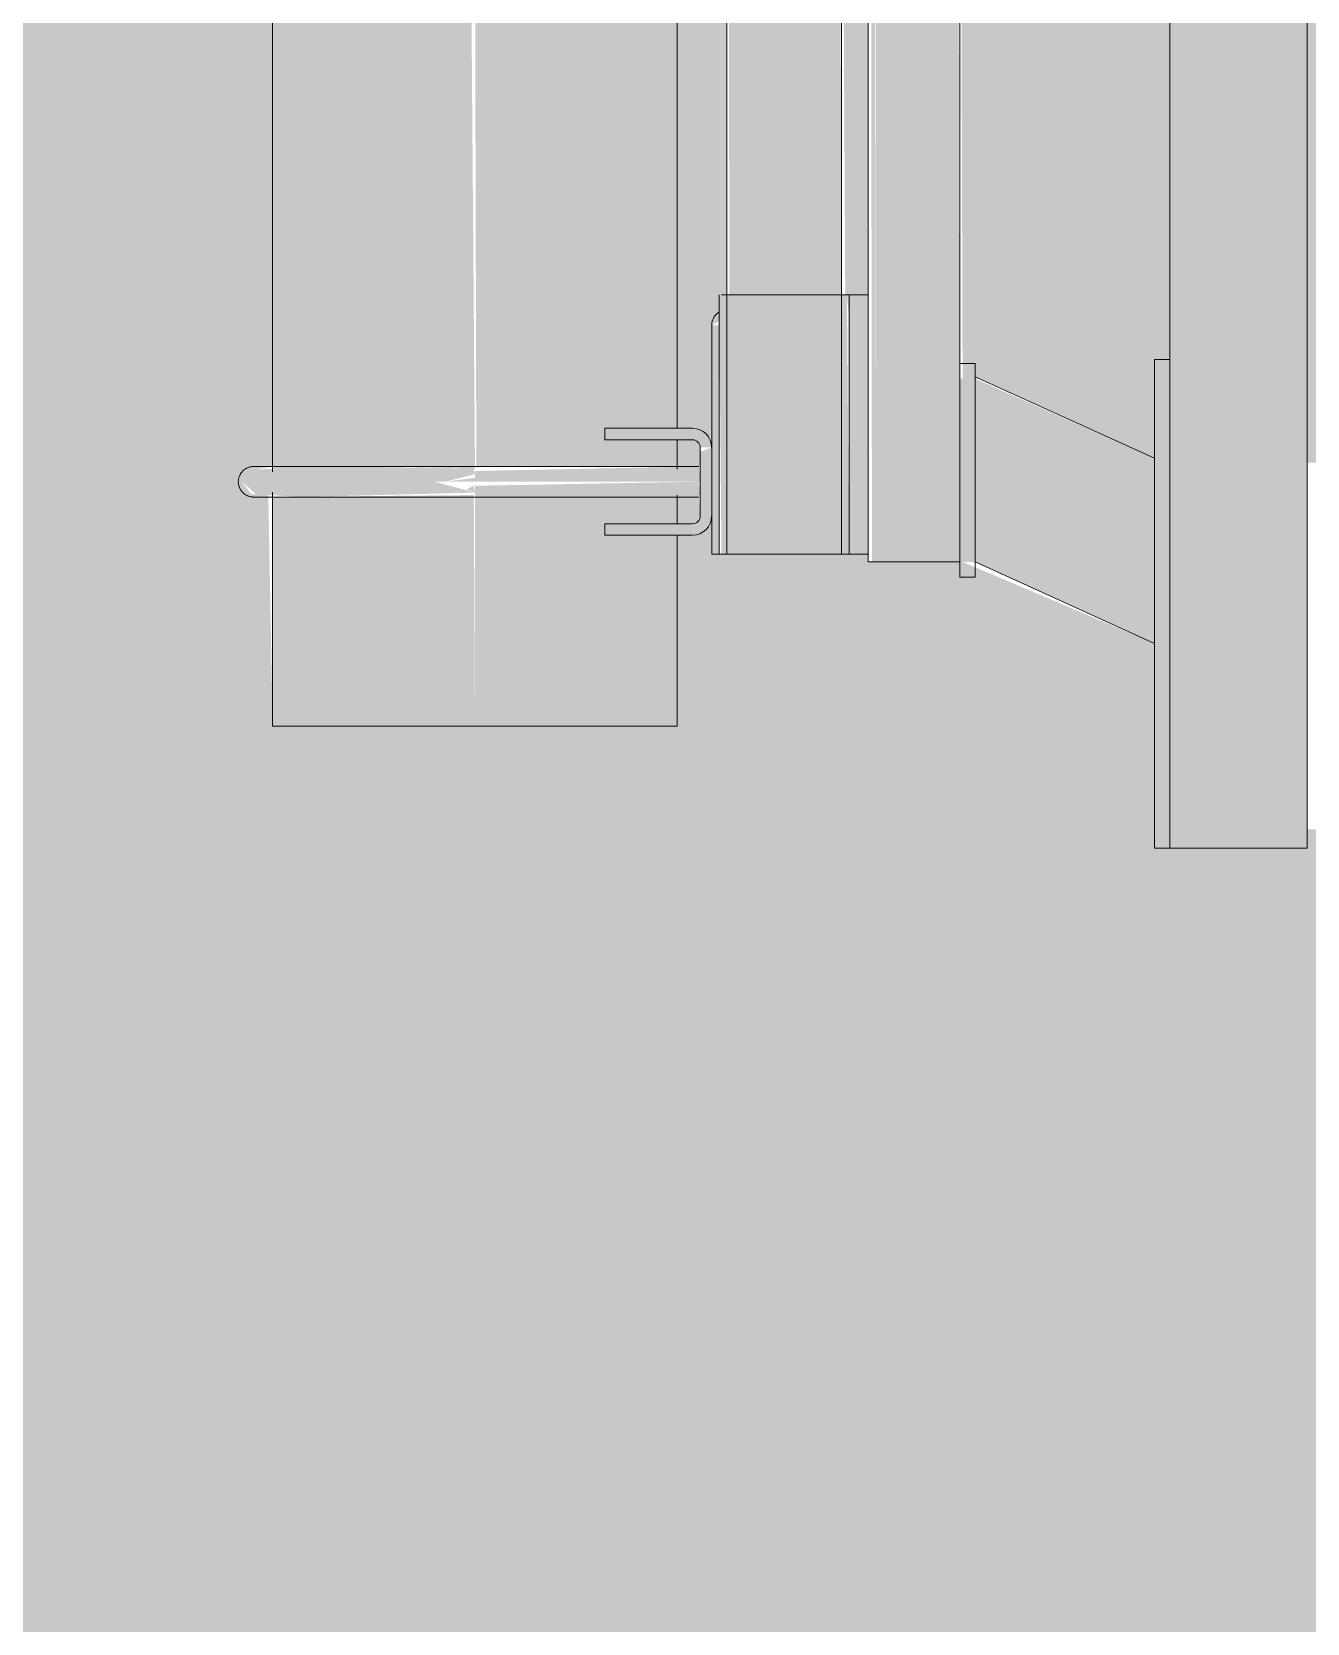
# Model space of a CAD drawing. Header units: inches. Extents: x -55396 to -733, y -290 to 853.
# Drawn here: x -25826.27 to -25805.39, y 101.31 to 127.37 of the extents above; entities that cross this region are included whole.
import ezdxf

# ---------------------------------------------------------------- set-up
doc = ezdxf.new("R2010")
doc.units = ezdxf.units.IN
doc.header["$MEASUREMENT"] = 0
doc.layers.add('I-WALL', color=2, linetype='Continuous', lineweight=9)
doc.layers.add('Q-SPCQ', color=91, linetype='Continuous', lineweight=9)

# ---------------------------------------------------------------- blocks, each defined once
blk = doc.blocks.new('Basketball_Backstop-Performance_Sports_Systems-3103-Ceiling_Hung - 27_-0_ to 27_-11 7_8_-V29-Section 13')
at = {"layer": 'Q-SPCQ'}
h = blk.add_hatch(color=256, dxfattribs=at)
h.paths.add_polyline_path([(-25819.801, 116), (-25819.015, 116), (-25819.035, 119.783), (-25822.328, 119.75), (-25822.328, 116), (-25819.873, 116)], flags=0)
h.paths.add_polyline_path([(-25819.015, 120.217), (-25819.081, 128.75), (-25822.328, 128.75), (-25822.319, 128.312), (-25821.64, 128.312), (-25821.64, 128.125), (-25822.328, 128.125), (-25822.325, 120.204), (-25821.34, 120.233), (-25820.11, 120.242), (-25819.037, 120.217)], flags=0)
h.paths.add_polyline_path([(-25819.505, 120), (-25819.015, 120.125), (-25819.037, 120.207), (-25819.359, 120.065)], flags=0)
h.paths.add_polyline_path([(-25819.015, 119.823), (-25819.036, 119.938), (-25819.159, 119.875), (-25819.035, 119.83)], flags=0)
h.paths.add_polyline_path([(-25819.015, 129.25), (-25819.015, 135.471), (-25822.328, 135.438), (-25822.318, 129.875), (-25821.64, 129.875), (-25821.64, 129.687), (-25822.328, 129.687), (-25822.319, 129.25), (-25819.084, 129.25)], flags=0)
h.paths.add_polyline_path([(-25819.015, 135.904), (-25819.015, 152.543), (-25819.801, 152.543), (-25820.11, 161.788), (-25820.892, 161.753), (-25822.328, 161.75), (-25822.314, 135.891), (-25821.275, 135.925), (-25820.11, 135.929), (-25819.118, 135.906)], flags=0)
h.paths.add_polyline_path([(-25819.505, 135.687), (-25819.015, 135.812), (-25819.015, 135.904), (-25819.359, 135.752)], flags=0)
h.paths.add_polyline_path([(-25819.015, 135.511), (-25819.015, 135.623), (-25819.326, 135.623), (-25819.117, 135.547)], flags=0)
h.paths.add_polyline_path([(-25821.971, 162.187), (-25820.078, 162.248), (-25821.884, 224.125), (-25822.328, 224.125), (-25822.296, 162.203), (-25822.097, 162.193)], flags=0)
h.paths.add_polyline_path([(-25819.015, 187.186), (-25819.015, 224.75), (-25820.088, 224.75), (-25819.202, 193.73)], flags=0)
h.paths.add_polyline_path([(-25821.851, 224.312), (-25821.884, 224.75), (-25822.328, 224.75), (-25822.254, 224.312), (-25821.884, 224.312)], flags=0)
h.paths.add_polyline_path([(-25822.215, 225.25), (-25821.877, 225.25), (-25821.973, 225.687), (-25822.328, 225.687), (-25822.253, 225.25)], flags=0)
h.paths.add_polyline_path([(-25820.102, 225.25), (-25819.015, 225.25), (-25819.015, 281.375), (-25821.149, 281.375), (-25821.149, 280.937), (-25821.579, 280.918), (-25821.573, 276.734), (-25820.138, 226.49)], flags=0)
h.paths.add_polyline_path([(-25821.995, 225.875), (-25821.895, 225.875), (-25822.328, 241.022), (-25822.253, 225.875), (-25822.215, 225.875)], flags=0)
h = blk.add_hatch(color=256, dxfattribs=at)
h.paths.add_polyline_path([(-25816.147, 116), (-25815.703, 116), (-25815.703, 119.125), (-25816.39, 119.125), (-25816.39, 119.312), (-25815.703, 119.312), (-25815.703, 119.75), (-25819.015, 119.75), (-25819.015, 116), (-25816.39, 116)], flags=0)
h.paths.add_polyline_path([(-25816.138, 120.25), (-25815.703, 120.25), (-25815.703, 120.687), (-25816.39, 120.687), (-25816.39, 120.875), (-25815.703, 120.875), (-25815.703, 128.788), (-25817.107, 128.752), (-25819.015, 128.75), (-25818.993, 120.25), (-25816.147, 120.25)], flags=0)
h.paths.add_polyline_path([(-25819.015, 129.217), (-25816.524, 129.221), (-25815.703, 129.208), (-25815.703, 134.812), (-25816.39, 134.812), (-25816.39, 135), (-25815.703, 135), (-25815.703, 135.437), (-25819.015, 135.437), (-25819.015, 129.241)], flags=0)
h.paths.add_polyline_path([(-25818.525, 129), (-25819.015, 129.125), (-25818.948, 129.056)], flags=0)
h.paths.add_polyline_path([(-25819.015, 128.823), (-25818.525, 129), (-25819.015, 128.875)], flags=0)
h.paths.add_polyline_path([(-25816.39, 135.937), (-25815.703, 135.937), (-25815.703, 136.375), (-25816.39, 136.375), (-25816.39, 136.562), (-25815.703, 136.562), (-25815.785, 161.125), (-25816.39, 161.125), (-25816.39, 161.312), (-25815.703, 161.312), (-25815.784, 161.75), (-25818.289, 161.75), (-25818.282, 159.551), (-25818.307, 152.543), (-25819.015, 152.543), (-25819.015, 135.937), (-25816.609, 135.937)], flags=0)
h.paths.add_polyline_path([(-25816.147, 162.25), (-25815.703, 162.25), (-25815.784, 162.687), (-25816.39, 162.687), (-25816.39, 162.875), (-25815.703, 162.875), (-25815.741, 224.784), (-25817.107, 224.752), (-25819.015, 224.75), (-25819.015, 187.186), (-25818.282, 162.25), (-25816.39, 162.25)], flags=0)
h.paths.add_polyline_path([(-25819.015, 225.217), (-25816.325, 225.206), (-25815.703, 225.208), (-25815.703, 281.375), (-25819.015, 281.375), (-25819.015, 225.241)], flags=0)
h.paths.add_polyline_path([(-25818.525, 225), (-25819.015, 225.125), (-25819.015, 225.065)], flags=0)
h.paths.add_polyline_path([(-25819.015, 224.823), (-25818.525, 225), (-25819.015, 224.875)], flags=0)
h = blk.add_hatch(color=256, dxfattribs=at)
h.paths.add_polyline_path([(-25813.953, 123.063), (-25813.953, 147.188), (-25814.89, 147.188), (-25814.85, 123.063), (-25813.975, 123.063)], flags=0)
h.paths.add_polyline_path([(-25814.858, 164.313), (-25814.89, 164.313), (-25814.877, 161.993)], flags=0)
h.paths.add_polyline_path([(-25813.953, 160.188), (-25813.953, 164.313), (-25814.858, 164.313), (-25814.858, 160.188), (-25814.173, 160.188)], flags=0)
h = blk.add_hatch(color=256, dxfattribs=at)
h.paths.add_polyline_path([(-25813.93, 123.063), (-25813.015, 123.063), (-25813.082, 147.188), (-25813.953, 147.188), (-25813.953, 123.063)], flags=0)
h.paths.add_polyline_path([(-25813.953, 160.188), (-25813.015, 160.188), (-25813.047, 164.313), (-25813.953, 164.313), (-25813.953, 160.772)], flags=0)
for points in [[(-25812.453, 118.688), (-25812.515, 160.188), (-25812.578, 160.188), (-25812.515, 118.688), (-25812.485, 118.688)], [(-25811.203, 118.688), (-25811.203, 154.313), (-25812.39, 154.313), (-25812.39, 154.563), (-25811.203, 154.563), (-25811.203, 160.188), (-25812.453, 160.188), (-25812.453, 118.688)], [(-25807.64, 114), (-25805.39, 114), (-25805.39, 156), (-25807.64, 156), (-25807.64, 115.608)], [(-25813.953, 118.813), (-25813.953, 123.063), (-25814.979, 123.063), (-25815.015, 122.563), (-25814.979, 118.813), (-25814.228, 118.813)], [(-25813.678, 118.813), (-25812.89, 118.813), (-25812.926, 123.063), (-25813.953, 123.063), (-25813.953, 118.813)], [(-25812.89, 118.813), (-25812.578, 118.813), (-25812.578, 123.063), (-25812.89, 123.063), (-25812.89, 120.49)], [(-25815.015, 118.813), (-25815.015, 122.563), (-25815.14, 122.563), (-25815.14, 118.813)], [(-25807.64, 114), (-25807.64, 122), (-25807.89, 122), (-25807.89, 114)], [(-25811.032, 118.688), (-25810.828, 118.688), (-25810.828, 121.688), (-25811.078, 121.688), (-25811.078, 118.688)], [(-25807.89, 117.353), (-25807.89, 120.384), (-25810.828, 121.688), (-25810.828, 118.688)], [(-25815.328, 120), (-25815.352, 120.25), (-25819.015, 120.177), (-25819.015, 120), (-25815.352, 120)], [(-25821.886, 119.75), (-25819.015, 119.823), (-25819.672, 120), (-25822.831, 120), (-25822.601, 119.797), (-25821.939, 119.755)], [(-25815.352, 119.75), (-25815.328, 119.823), (-25815.352, 120), (-25819.015, 119.935), (-25819.015, 119.75)]]:
    blk.add_hatch(color=256, dxfattribs=at).paths.add_polyline_path(points, flags=0)
h = blk.add_hatch(color=256, dxfattribs=at)
h.paths.add_polyline_path([(-25811.203, 118.688), (-25811.078, 118.688), (-25811.144, 154.313), (-25811.203, 154.313), (-25811.203, 120.49)], flags=0)
h.paths.add_polyline_path([(-25811.203, 154.563), (-25811.078, 154.563), (-25811.14, 160.188), (-25811.203, 160.188), (-25811.203, 154.669)], flags=0)
h = blk.add_hatch(color=256, dxfattribs=at)
h.paths.add_polyline_path([(-25815.453, 119.125), (-25815.453, 119.312), (-25816.39, 119.312), (-25816.39, 119.125)], flags=0)
h.paths.add_polyline_path([(-25815.328, 119.437), (-25815.14, 119.437), (-25815.14, 120.562), (-25815.328, 120.49)], flags=0)
h.paths.add_polyline_path([(-25815.453, 120.687), (-25815.453, 120.875), (-25816.39, 120.875), (-25816.39, 120.687)], flags=0)
h = blk.add_hatch(color=256, dxfattribs=at)
h.paths.add_polyline_path([(-25819.015, 120), (-25819.015, 120.065), (-25819.505, 120)], flags=0)
h.paths.add_polyline_path([(-25819.505, 120), (-25819.015, 120.217), (-25821.123, 120.248), (-25822.678, 120.2), (-25822.831, 120), (-25819.672, 120)], flags=0)
for p, q in [((-25814.89, 164.313), (-25814.89, 118.813)), ((-25812.578, 160.188), (-25812.578, 123.063)), ((-25807.64, 114), (-25807.64, 156)), ((-25805.39, 156), (-25805.39, 114)), ((-25811.078, 118.688), (-25811.078, 154.313)), ((-25813.015, 118.813), (-25813.015, 147.188)), ((-25815.703, 120.875), (-25815.703, 128.828)), ((-25822.328, 128.125), (-25822.328, 120.161)), ((-25815.015, 123.063), (-25815.015, 118.813)), ((-25815.015, 123.063), (-25815.015, 122.779)), ((-25814.979, 123.063), (-25813.953, 123.063)), ((-25814.979, 123.063), (-25814.979, 123.063)), ((-25813.953, 123.063), (-25812.89, 123.063)), ((-25812.89, 123.063), (-25812.578, 123.063)), ((-25812.89, 123.063), (-25812.89, 118.813)), ((-25812.578, 123.063), (-25812.578, 118.813)), ((-25815.015, 122.563), (-25815.015, 122.779)), ((-25815.015, 122.779), (-25815.015, 122.563)), ((-25815.14, 122.563), (-25815.14, 118.813)), ((-25815.015, 118.813), (-25815.015, 122.563)), ((-25810.828, 121.938), (-25811.078, 121.938)), ((-25810.828, 121.938), (-25810.828, 121.688)), ((-25810.828, 121.752), (-25810.828, 121.938)), ((-25807.89, 114), (-25807.89, 122)), ((-25807.64, 122), (-25807.89, 122)), ((-25807.64, 122), (-25807.64, 114)), ((-25807.89, 120.384), (-25810.828, 121.719)), ((-25810.828, 121.688), (-25810.828, 118.688)), ((-25816.89, 120.875), (-25816.89, 120.687)), ((-25816.775, 120.875), (-25816.89, 120.875)), ((-25816.89, 120.875), (-25816.39, 120.875)), ((-25816.89, 120.875), (-25816.89, 120.687)), ((-25816.39, 120.687), (-25816.89, 120.687)), ((-25816.89, 120.687), (-25816.775, 120.687)), ((-25816.383, 120.875), (-25816.504, 120.875)), ((-25816.504, 120.687), (-25816.383, 120.687)), ((-25815.453, 120.875), (-25816.39, 120.875)), ((-25816.39, 120.687), (-25815.453, 120.687)), ((-25815.703, 120.204), (-25815.703, 120.687)), ((-25815.328, 120.562), (-25815.328, 119.437)), ((-25815.352, 120.25), (-25819.015, 120.25)), ((-25822.328, 119.828), (-25822.328, 116)), ((-25819.015, 119.75), (-25815.352, 119.75)), ((-25815.703, 119.312), (-25815.703, 119.783)), ((-25816.89, 119.312), (-25816.89, 119.125)), ((-25816.775, 119.312), (-25816.89, 119.312)), ((-25816.89, 119.312), (-25816.39, 119.312)), ((-25816.89, 119.312), (-25816.89, 119.125)), ((-25816.39, 119.125), (-25816.89, 119.125)), ((-25816.89, 119.125), (-25816.775, 119.125)), ((-25816.383, 119.312), (-25816.504, 119.312)), ((-25816.504, 119.125), (-25816.383, 119.125)), ((-25816.39, 119.312), (-25815.453, 119.312)), ((-25815.453, 119.125), (-25816.39, 119.125)), ((-25815.703, 116), (-25815.703, 119.125)), ((-25815.14, 118.813), (-25815.015, 118.813)), ((-25813.953, 118.813), (-25815.015, 118.813)), ((-25812.89, 118.813), (-25813.953, 118.813)), ((-25812.578, 118.813), (-25812.89, 118.813)), ((-25812.578, 118.813), (-25812.578, 118.688)), ((-25812.453, 118.688), (-25812.578, 118.688)), ((-25811.203, 118.688), (-25812.453, 118.688)), ((-25811.078, 118.688), (-25811.203, 118.688)), ((-25811.078, 118.688), (-25811.078, 118.438)), ((-25811.078, 118.438), (-25811.078, 118.688)), ((-25810.828, 118.688), (-25807.89, 117.353)), ((-25810.828, 118.688), (-25810.828, 118.438)), ((-25810.828, 118.438), (-25810.828, 118.688)), ((-25811.078, 118.438), (-25810.828, 118.438)), ((-25819.015, 116), (-25822.328, 116)), ((-25815.703, 116), (-25819.015, 116)), ((-25807.89, 114), (-25807.64, 114)), ((-25805.39, 114), (-25807.64, 114))]:
    blk.add_line(p, q, dxfattribs=at)
at = {"layer": 'Q-SPCQ', "flags": 128}
for points in [[(-25822.89, 120), (-25822.89, 120.01), (-25822.889, 120.02), (-25822.888, 120.03), (-25822.887, 120.04), (-25822.885, 120.05), (-25822.883, 120.059), (-25822.88, 120.069), (-25822.878, 120.079), (-25822.874, 120.088), (-25822.87, 120.097), (-25822.866, 120.106), (-25822.862, 120.115), (-25822.857, 120.124), (-25822.852, 120.133), (-25822.847, 120.141), (-25822.841, 120.149), (-25822.835, 120.157), (-25822.828, 120.165), (-25822.821, 120.172), (-25822.814, 120.179), (-25822.807, 120.186), (-25822.8, 120.193), (-25822.792, 120.199), (-25822.784, 120.205), (-25822.775, 120.21), (-25822.767, 120.216), (-25822.758, 120.22), (-25822.749, 120.225), (-25822.74, 120.229), (-25822.731, 120.233), (-25822.721, 120.236), (-25822.712, 120.24), (-25822.702, 120.242), (-25822.693, 120.244), (-25822.683, 120.246), (-25822.673, 120.248), (-25822.663, 120.249), (-25822.653, 120.25), (-25822.643, 120.25), (-25822.64, 120.25)], [(-25819.015, 120.25), (-25819.16, 120.25), (-25819.305, 120.25), (-25819.449, 120.25), (-25819.593, 120.25), (-25819.735, 120.25), (-25819.877, 120.25), (-25820.017, 120.25), (-25820.156, 120.25), (-25820.292, 120.25), (-25820.427, 120.25), (-25820.559, 120.25), (-25820.689, 120.25), (-25820.816, 120.25), (-25820.941, 120.25), (-25821.062, 120.25), (-25821.18, 120.25), (-25821.295, 120.25), (-25821.405, 120.25), (-25821.513, 120.25), (-25821.616, 120.25), (-25821.715, 120.25), (-25821.809, 120.25), (-25821.899, 120.25), (-25821.985, 120.25), (-25822.066, 120.25), (-25822.141, 120.25), (-25822.212, 120.25), (-25822.278, 120.25), (-25822.339, 120.25), (-25822.394, 120.25), (-25822.444, 120.25), (-25822.488, 120.25), (-25822.527, 120.25), (-25822.56, 120.25), (-25822.587, 120.25), (-25822.609, 120.25), (-25822.625, 120.25), (-25822.636, 120.25), (-25822.64, 120.25), (-25822.64, 120.25)], [(-25822.64, 120.25), (-25822.637, 120.25), (-25822.629, 120.25), (-25822.614, 120.25), (-25822.594, 120.25), (-25822.568, 120.25), (-25822.536, 120.25), (-25822.499, 120.25), (-25822.456, 120.25), (-25822.408, 120.25), (-25822.354, 120.25)], [(-25822.64, 119.75), (-25822.65, 119.75), (-25822.66, 119.751), (-25822.67, 119.752), (-25822.68, 119.753), (-25822.69, 119.755), (-25822.7, 119.757), (-25822.709, 119.76), (-25822.719, 119.763), (-25822.728, 119.766), (-25822.738, 119.77), (-25822.747, 119.774), (-25822.756, 119.778), (-25822.764, 119.783), (-25822.773, 119.788), (-25822.781, 119.794), (-25822.79, 119.799), (-25822.797, 119.806), (-25822.805, 119.812), (-25822.812, 119.819), (-25822.82, 119.826), (-25822.826, 119.833), (-25822.833, 119.841), (-25822.839, 119.849), (-25822.845, 119.857), (-25822.851, 119.865), (-25822.856, 119.873), (-25822.861, 119.882), (-25822.865, 119.891), (-25822.869, 119.9), (-25822.873, 119.909), (-25822.877, 119.919), (-25822.88, 119.928), (-25822.882, 119.938), (-25822.885, 119.948), (-25822.887, 119.958), (-25822.888, 119.967), (-25822.889, 119.977), (-25822.89, 119.987), (-25822.89, 119.997), (-25822.89, 120)], [(-25822.339, 119.75), (-25822.394, 119.75), (-25822.444, 119.75), (-25822.488, 119.75), (-25822.527, 119.75), (-25822.56, 119.75), (-25822.587, 119.75), (-25822.609, 119.75), (-25822.625, 119.75), (-25822.636, 119.75), (-25822.64, 119.75), (-25822.64, 119.75)], [(-25822.64, 119.75), (-25822.637, 119.75), (-25822.629, 119.75), (-25822.614, 119.75), (-25822.594, 119.75), (-25822.568, 119.75), (-25822.536, 119.75), (-25822.499, 119.75), (-25822.456, 119.75), (-25822.408, 119.75), (-25822.354, 119.75), (-25822.295, 119.75), (-25822.231, 119.75), (-25822.161, 119.75), (-25822.087, 119.75), (-25822.007, 119.75), (-25821.923, 119.75), (-25821.834, 119.75), (-25821.741, 119.75), (-25821.643, 119.75), (-25821.541, 119.75), (-25821.435, 119.75), (-25821.325, 119.75), (-25821.211, 119.75), (-25821.094, 119.75), (-25820.974, 119.75), (-25820.85, 119.75), (-25820.724, 119.75), (-25820.595, 119.75), (-25820.463, 119.75), (-25820.329, 119.75), (-25820.193, 119.75), (-25820.055, 119.75), (-25819.915, 119.75), (-25819.774, 119.75), (-25819.631, 119.75), (-25819.488, 119.75), (-25819.344, 119.75), (-25819.199, 119.75), (-25819.054, 119.75), (-25819.015, 119.75)]]:
    blk.add_lwpolyline(points, dxfattribs=at)
at = {"layer": 'Q-SPCQ'}
for centre, radius, start, end in [((-25814.89, 122.563), 0.25, 120, 180), ((-25815.453, 120.562), 0.312, 0, 90), ((-25815.453, 120.562), 0.125, 0, 90), ((-25815.453, 119.437), 0.312, 270, 0), ((-25815.453, 119.437), 0.125, 270, 0)]:
    blk.add_arc(centre, radius, start, end, dxfattribs=at)

msp = doc.modelspace()

# ---------------------------------------------------------------- hatches: boundary and pattern name
at = {"layer": 'I-WALL'}
h = msp.add_hatch(color=256, dxfattribs=at)
h.paths.add_polyline_path([(-25862.216, 1), (-25850.015, 1), (-25850.015, 36), (-25797.89, 36), (-25797.89, 86), (-25761.89, 86), (-25761.89, 36), (-25742.015, 36), (-25742.015, 144.688), (-25805.39, 144.688), (-25805.39, 120.312), (-25780.838, 120.258), (-25780.64, 120), (-25780.953, 119.705), (-25781.186, 119.581), (-25783.039, 116.41), (-25784.007, 114.949), (-25785.296, 113.253), (-25785.91, 109.563), (-25786.203, 107.316), (-25786.348, 104.503), (-25786.388, 101.312), (-25794.204, 101.312), (-25794.223, 106.007), (-25794.505, 108.856), (-25795.313, 113.294), (-25795.765, 113.999), (-25797.117, 115.831), (-25798.745, 118.505), (-25799.408, 119.696), (-25799.692, 119.742), (-25799.832, 119.812), (-25800.14, 119.812), (-25800.14, 117.812), (-25803.64, 114.312), (-25805.39, 114.312), (-25805.39, 114), (-25807.89, 114), (-25807.89, 117.353), (-25811.032, 118.688), (-25812.578, 118.688), (-25812.578, 118.813), (-25815.14, 118.813), (-25815.14, 119.437), (-25815.328, 119.437), (-25815.352, 119.75), (-25815.703, 119.75), (-25815.703, 119.312), (-25815.453, 119.312), (-25815.453, 119.125), (-25815.703, 119.125), (-25815.703, 116), (-25822.328, 116), (-25822.399, 119.794), (-25822.678, 119.799), (-25822.831, 120), (-25822.601, 120.202), (-25822.328, 120.25), (-25822.328, 128.125), (-25822.578, 128.125), (-25822.578, 128.312), (-25822.328, 128.312), (-25822.328, 128.75), (-25822.703, 128.75), (-25822.703, 128.437), (-25822.89, 128.437), (-25822.89, 128), (-25826.328, 128), (-25826.328, 130.75), (-25826.453, 130.75), (-25826.535, 135.625), (-25828.522, 135.618), (-25828.968, 135.46), (-25833.775, 144.688), (-25863.015, 144.688), (-25863.015, 1)], flags=0)
h.paths.add_polyline_path([(-25815.703, 120.25), (-25815.328, 120.25), (-25815.328, 120.562), (-25815.14, 120.562), (-25815.14, 122.563), (-25815.01, 122.634), (-25814.919, 123.063), (-25814.89, 123.063), (-25814.89, 134.687), (-25815.14, 134.687), (-25815.14, 135.125), (-25815.328, 135.138), (-25815.352, 135.437), (-25815.703, 135.437), (-25815.703, 135), (-25815.453, 135), (-25815.453, 134.812), (-25815.703, 134.812), (-25815.631, 129.208), (-25815.352, 129.2), (-25815.199, 129), (-25815.429, 128.797), (-25815.703, 128.75), (-25815.703, 120.875), (-25815.453, 120.875), (-25815.453, 120.687), (-25815.703, 120.687), (-25815.703, 120.49)], flags=0)
h.paths.add_polyline_path([(-25807.89, 120.384), (-25807.89, 122), (-25807.64, 122), (-25807.64, 142.632), (-25811.078, 137.579), (-25811.032, 121.688), (-25810.759, 121.688)], flags=0)
h.paths.add_polyline_path([(-25812.89, 122.688), (-25812.887, 123.063), (-25812.578, 123.063), (-25812.578, 134.687), (-25813.015, 134.687), (-25812.953, 123.063), (-25812.926, 123.063), (-25812.914, 122.932)], flags=0)
h.paths.add_polyline_path([(-25822.703, 129.25), (-25822.328, 129.25), (-25822.328, 129.687), (-25822.578, 129.687), (-25822.578, 129.875), (-25822.328, 129.875), (-25822.399, 135.481), (-25822.678, 135.486), (-25822.831, 135.687), (-25822.601, 135.89), (-25822.328, 135.937), (-25822.328, 144.688), (-25824.453, 144.688), (-25824.43, 137.75), (-25824.328, 137.75), (-25824.364, 130.75), (-25824.453, 130.75), (-25824.453, 130), (-25822.89, 130), (-25822.89, 129.562), (-25822.703, 129.562)], flags=0)
h.paths.add_polyline_path([(-25815.703, 135.937), (-25815.328, 135.937), (-25815.328, 136.25), (-25815.14, 136.25), (-25815.14, 136.687), (-25814.89, 136.687), (-25814.89, 144.688), (-25815.703, 144.688), (-25815.703, 136.562), (-25815.453, 136.562), (-25815.453, 136.375), (-25815.703, 136.375)], flags=0)
h.paths.add_polyline_path([(-25812.578, 136.687), (-25812.578, 144.688), (-25813.015, 144.688), (-25813.015, 136.687), (-25812.589, 136.687)], flags=0)
h.paths.add_polyline_path([(-25826.535, 137.375), (-25826.453, 137.375), (-25826.417, 137.75), (-25826.328, 137.75), (-25826.328, 144.688), (-25831.661, 144.688), (-25827.851, 137.375), (-25826.576, 137.375)], flags=0)
h.paths.add_polyline_path([(-25811.078, 138.144), (-25807.64, 143.069), (-25807.64, 144.688), (-25811.078, 144.688), (-25811.078, 140.021)], flags=0)

# ---------------------------------------------------------------- block references
at = {"layer": 'Q-SPCQ'}
msp.add_blockref('Basketball_Backstop-Performance_Sports_Systems-3103-Ceiling_Hung - 27_-0_ to 27_-11 7_8_-V29-Section 13', (0, 0), dxfattribs=at)

doc.saveas('drawing.dxf')
